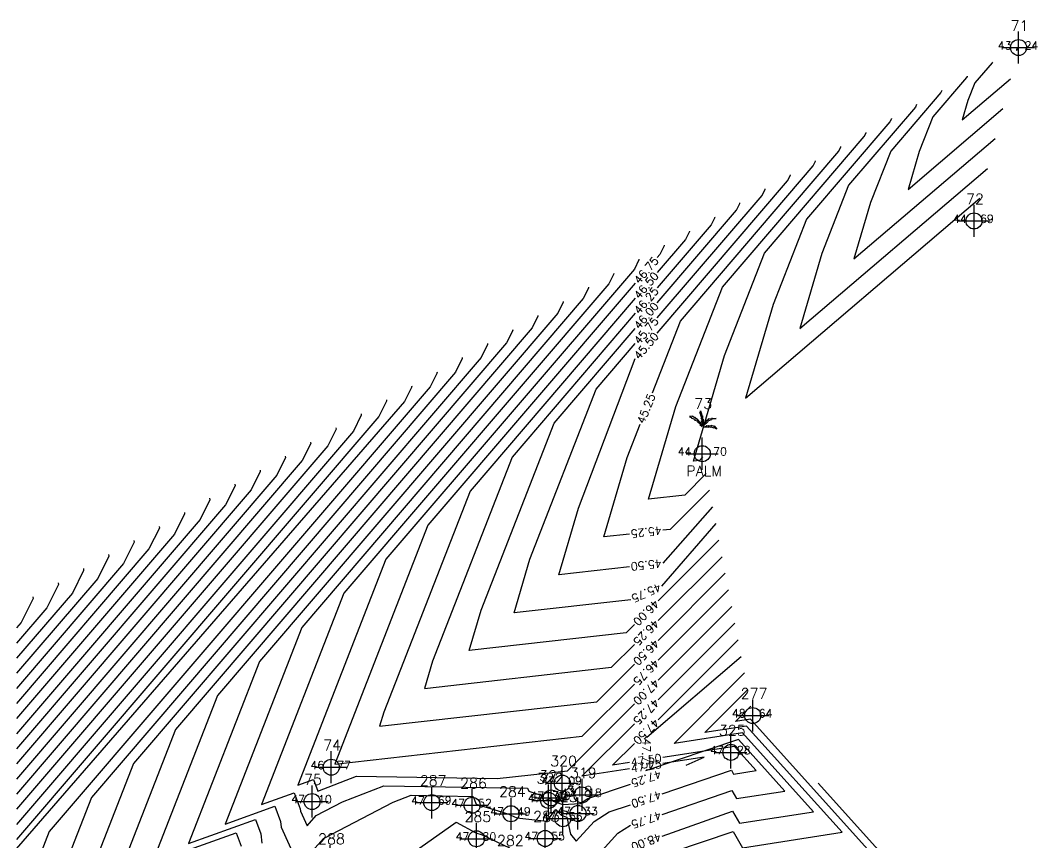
# Model space of a CAD drawing. Header units: millimetres. Extents: x 1412621 to 1412799, y 4931530 to 4931669.
# Drawn here: x 1412704.9 to 1412768.4, y 4931617.5 to 4931668.8 of the extents above; entities that cross this region are included whole.
import ezdxf
from ezdxf.enums import TextEntityAlignment as Align

# ---------------------------------------------------------------- set-up
doc = ezdxf.new("R2010")
doc.units = ezdxf.units.MM
doc.header["$PDMODE"] = 34
doc.header["$PDSIZE"] = 1
for name, color, linetype in [('CIVIL', 50, 'Continuous'), ('CIVIL-DRAW', 80, 'Continuous'), ('CIVIL-NONAME', 130, 'Continuous'), ('CIVIL-TEXT', 240, 'Continuous'), ('CIVIL-Z', 50, 'Continuous'), ('Tcontours0', 7, 'Continuous'), ('Tcontours1', 7, 'Continuous'), ('Tcontours2', 7, 'Continuous'), ('Tcontours3', 7, 'Continuous')]:
    doc.layers.add(name, color=color, linetype=linetype)
doc.styles.add('CIVILCADMAIN', font='TXT.SHX')
doc.styles.get("Standard").update_dxf_attribs({"font": 'arial.ttf'})

# ---------------------------------------------------------------- blocks, each defined once
blk = doc.blocks.new('CIVIL-ZZ')
at = {"layer": 'CIVIL-DRAW'}
blk.add_point((0, 0), dxfattribs=at)
at = {"layer": 'CIVIL-NONAME'}
blk.add_attdef('NAME', text='', height=1.8, dxfattribs=at).set_placement((0, 2.1), align=Align.CENTER)
at = {"layer": 'CIVIL-TEXT', "flags": 8}
blk.add_attdef('TEXT', text='', height=2, dxfattribs=at).set_placement((0.2, -3.3), align=Align.CENTER)
at = {"layer": 'CIVIL-Z'}
blk.add_attdef('Z1', text='', height=1.6, dxfattribs=at).set_placement((-0.75, -0.225), align=Align.RIGHT)
blk.add_attdef('Z2', (0.75, -0.225), '', height=1.6, dxfattribs=at)
blk = doc.blocks.new('CIVIL-MA')
at = {"layer": 'CIVIL-DRAW'}
for points in [[(0.009103, 3.469472), (-0.01681, 3.741746), (0.060928, 3.72878), (-0.081591, 4.117742), (0.009103, 4.091811), (-0.146372, 4.428912), (-0.068635, 4.441877), (-0.185241, 4.753047), (-0.094547, 4.727116), (-0.250023, 4.999389), (-0.146372, 4.960493), (-0.340717, 5.154974), (-0.237066, 5.129043), (-0.237066, 5.349455), (-0.159329, 5.038285), (-0.133416, 5.154974), (-0.029766, 4.649323), (0.022059, 4.727116), (0.035015, 4.260362), (0.099797, 4.325189), (0.099797, 3.767676), (0.177534, 3.793607), (0.035015, 3.521334)], [(-0.029766, 3.39168), (-0.211154, 3.923261), (-0.275935, 3.858434), (-0.586886, 4.325189), (-0.651667, 4.273327), (-0.923749, 4.532635), (-0.949662, 4.467808), (-1.247656, 4.675254), (-1.325394, 4.623393), (-1.571563, 4.675254), (-1.532694, 4.584496), (-1.597476, 4.584496), (-1.33835, 4.532635), (-1.390175, 4.467808), (-0.910793, 4.286292), (-1.001487, 4.221465), (-0.560973, 4.03995), (-0.586886, 3.975123), (-0.211154, 3.650988), (-0.301848, 3.625057), (-0.029766, 3.39168)], [(0.112753, 3.469472), (0.371879, 3.780642), (0.281185, 3.780642), (0.605092, 4.156638), (0.488485, 4.156638), (0.799436, 4.312223), (0.734654, 4.338154), (1.265862, 4.37705), (1.149255, 4.402981), (1.745244, 4.390015), (1.032649, 4.260362), (1.123343, 4.221465), (0.682829, 4.052915), (0.734654, 4.001054), (0.125709, 3.443542)], [(0.125709, 3.365749), (0.579179, 3.443542), (0.514398, 3.508369), (0.825348, 3.482438), (0.760567, 3.534299), (1.136299, 3.482438), (1.084474, 3.547265), (1.486119, 3.417611), (1.473162, 3.495403), (1.797069, 3.08051), (1.44725, 3.287957), (1.44725, 3.197199), (1.071518, 3.352784), (1.110387, 3.262026), (0.708742, 3.365749), (0.760567, 3.274991), (0.086841, 3.326853)]]:
    blk.add_lwpolyline(points, dxfattribs=at)
blk.add_point((0, 0), dxfattribs=at)
blk.add_point((0, 0), dxfattribs=at)
at = {"layer": 'CIVIL-NONAME'}
blk.add_attdef('NAME', text='', height=1.8, dxfattribs=at).set_placement((0, 5.6), align=Align.CENTER)
at = {"layer": 'CIVIL-TEXT', "flags": 8}
blk.add_attdef('TEXT', text='', height=2, dxfattribs=at).set_placement((0.2, -3), align=Align.CENTER)
at = {"layer": 'CIVIL-Z'}
blk.add_attdef('Z1', text='', height=1.6, dxfattribs=at).set_placement((-1.35, -0.225), align=Align.RIGHT)
blk.add_attdef('Z2', (1.35, -0.225), '', height=1.6, dxfattribs=at)

msp = doc.modelspace()

# ---------------------------------------------------------------- linework, layer by layer
at = {"layer": 'Tcontours0'}
for points in [[(1412747.74, 4931640.536), (1412746.402, 4931639.199), (1412744.142, 4931638.944), (1412745.851, 4931644.732), (1412748.757, 4931652.177), (1412756.021, 4931660.656), (1412756.154, 4931660.925), (1412756.151, 4931660.946)], [(1412724.617, 4931643.386), (1412724.63, 4931643.306), (1412724.117, 4931642.272), (1412704.683, 4931619.587)]]:
    msp.add_lwpolyline(points, dxfattribs=at)
at = {"layer": 'Tcontours1'}
for points in [[(1412762.458, 4931664.458), (1412762.459, 4931664.449), (1412762.402, 4931664.333), (1412759.265, 4931660.671), (1412758.01, 4931657.457), (1412756.97, 4931653.933), (1412765.792, 4931661.455)], [(1412744.683, 4931651.193), (1412749.64, 4931656.979), (1412749.849, 4931657.401), (1412749.844, 4931657.434)], [(1412743.537, 4931653.922), (1412743.544, 4931653.878), (1412743.259, 4931653.302), (1412727.741, 4931635.188), (1412722.24, 4931621.093), (1412723.218, 4931621.443), (1412723.495, 4931620.717), (1412725.9, 4931621.658), (1412734.697, 4931621.498), (1412739.082, 4931621.993), (1412743.257, 4931626.164)], [(1412737.23, 4931650.41), (1412737.239, 4931650.354), (1412736.878, 4931649.625), (1412717.233, 4931626.693), (1412713.152, 4931616.237), (1412718.383, 4931618.106), (1412718.7, 4931617.277)], [(1412743.257, 4931631.111), (1412742.742, 4931630.596), (1412732.949, 4931629.49), (1412733.692, 4931632.008), (1412738.249, 4931643.682), (1412743.317, 4931649.598)], [(1412730.924, 4931646.898), (1412730.935, 4931646.83), (1412730.498, 4931645.949), (1412706.725, 4931618.199), (1412704.064, 4931611.381)], [(1412718.31, 4931639.874), (1412718.325, 4931639.783), (1412717.736, 4931638.595), (1412704.683, 4931623.358)], [(1412712.003, 4931636.362), (1412712.02, 4931636.259), (1412711.355, 4931634.918), (1412704.683, 4931627.13)], [(1412748.538, 4931636.387), (1412744.743, 4931632.595)], [(1412705.696, 4931632.85), (1412705.715, 4931632.735), (1412704.974, 4931631.242), (1412704.683, 4931630.902)], [(1412744.743, 4931627.649), (1412749.337, 4931632.239)], [(1412744.984, 4931617.908), (1412749.387, 4931619.476), (1412749.816, 4931618.713), (1412754.44, 4931619.434), (1412750.006, 4931624.355), (1412745.736, 4931623.695), (1412750.136, 4931628.091)]]:
    msp.add_lwpolyline(points, dxfattribs=at)
at = {"layer": 'Tcontours2'}
for points in [[(1412765.611, 4931666.214), (1412765.612, 4931666.211), (1412765.592, 4931666.171), (1412764.519, 4931664.918), (1412764.09, 4931663.819), (1412763.734, 4931662.613), (1412766.752, 4931665.187)], [(1412759.304, 4931662.702), (1412759.307, 4931662.687), (1412759.211, 4931662.494), (1412754.011, 4931656.424), (1412751.931, 4931651.094), (1412750.206, 4931645.252), (1412764.832, 4931657.723)], [(1412744.683, 4931649.307), (1412752.83, 4931658.817), (1412753.002, 4931659.163), (1412752.998, 4931659.19)], [(1412746.691, 4931655.678), (1412746.697, 4931655.64), (1412746.45, 4931655.141), (1412744.683, 4931653.079)], [(1412740.384, 4931652.166), (1412740.392, 4931652.116), (1412740.069, 4931651.464), (1412722.487, 4931630.94), (1412717.696, 4931618.665), (1412720.8, 4931619.774), (1412721.162, 4931618.828), (1412721.202, 4931618.473), (1412722.296, 4931616.031), (1412723.836, 4931617.753), (1412728.201, 4931620.023), (1412729.312, 4931620.458), (1412733.188, 4931620.387), (1412733.388, 4931619.901), (1412734.745, 4931619.485), (1412735.485, 4931619.259), (1412735.552, 4931619.227), (1412735.911, 4931619.051), (1412737.784, 4931618.842), (1412738.349, 4931619.57), (1412738.679, 4931619.209), (1412739.043, 4931619.083), (1412739.271, 4931618.032), (1412739.627, 4931617.588), (1412740.747, 4931618.824), (1412741.684, 4931619.416), (1412743.006, 4931619.867)], [(1412743.317, 4931651.484), (1412732.995, 4931639.435), (1412727.613, 4931625.646), (1412727.352, 4931624.763), (1412740.912, 4931626.295), (1412743.257, 4931628.638)], [(1412734.077, 4931648.654), (1412734.087, 4931648.592), (1412733.688, 4931647.787), (1412711.979, 4931622.446), (1412708.608, 4931613.809)], [(1412742.957, 4931634.715), (1412738.545, 4931634.217), (1412739.772, 4931638.37), (1412743.317, 4931647.712)], [(1412727.77, 4931645.142), (1412727.782, 4931645.068), (1412727.307, 4931644.11), (1412704.683, 4931617.701)], [(1412721.463, 4931641.63), (1412721.477, 4931641.544), (1412720.926, 4931640.434), (1412704.683, 4931621.473)], [(1412715.157, 4931638.118), (1412715.172, 4931638.021), (1412714.545, 4931636.757), (1412704.683, 4931625.244)], [(1412748.139, 4931638.461), (1412745.043, 4931634.951)], [(1412708.85, 4931634.606), (1412708.867, 4931634.497), (1412708.165, 4931633.08), (1412704.683, 4931629.016)], [(1412744.743, 4931630.122), (1412748.938, 4931634.313)], [(1412744.743, 4931625.176), (1412749.736, 4931630.165)], [(1412745.048, 4931613.558), (1412746.605, 4931613.644), (1412745.42, 4931614.506), (1412746.68, 4931615.896), (1412746.984, 4931616.088), (1412749.459, 4931616.933), (1412750.185, 4931615.64), (1412758.02, 4931616.862), (1412750.507, 4931625.199), (1412749.573, 4931625.055), (1412750.535, 4931626.017)], [(1412742.962, 4931622.499), (1412741.899, 4931622.334), (1412743.257, 4931623.691)], [(1412744.994, 4931620.545), (1412749.316, 4931622.019), (1412749.446, 4931621.786), (1412750.859, 4931622.006), (1412749.504, 4931623.51), (1412745.038, 4931622.819)]]:
    msp.add_lwpolyline(points, dxfattribs=at)
at = {"layer": 'Tcontours3'}
for points in [[(1412767.188, 4931667.092), (1412767.188, 4931667.092), (1412767.187, 4931667.09), (1412767.146, 4931667.042), (1412767.129, 4931667), (1412767.116, 4931666.953), (1412767.232, 4931667.052)], [(1412764.035, 4931665.336), (1412764.035, 4931665.33), (1412763.997, 4931665.252), (1412761.892, 4931662.795), (1412761.05, 4931660.638), (1412760.352, 4931658.273), (1412766.272, 4931663.321)], [(1412760.881, 4931663.58), (1412760.883, 4931663.568), (1412760.806, 4931663.413), (1412756.638, 4931658.548), (1412754.971, 4931654.275), (1412753.588, 4931649.592), (1412765.312, 4931659.589)], [(1412747.54, 4931641.573), (1412747.317, 4931641.35), (1412746.94, 4931641.307), (1412748.891, 4931647.913), (1412751.384, 4931654.3), (1412757.616, 4931661.575), (1412757.731, 4931661.806), (1412757.728, 4931661.824)], [(1412744.382, 4931645.574), (1412746.13, 4931650.053), (1412754.426, 4931659.737), (1412754.578, 4931660.044), (1412754.574, 4931660.068)], [(1412744.683, 4931650.25), (1412751.235, 4931657.898), (1412751.426, 4931658.282), (1412751.421, 4931658.312)], [(1412748.267, 4931656.556), (1412748.273, 4931656.52), (1412748.045, 4931656.06), (1412744.683, 4931652.136)], [(1412745.114, 4931654.8), (1412745.121, 4931654.759), (1412744.854, 4931654.221), (1412744.683, 4931654.022)], [(1412741.961, 4931653.044), (1412741.968, 4931652.997), (1412741.664, 4931652.383), (1412725.114, 4931633.064), (1412719.968, 4931619.879), (1412722.009, 4931620.609), (1412722.393, 4931619.603), (1412722.408, 4931619.47), (1412722.819, 4931618.554), (1412723.396, 4931619.2), (1412725.033, 4931620.051), (1412727.606, 4931621.058), (1412736.581, 4931620.894), (1412736.659, 4931620.705), (1412737.474, 4931620.455), (1412737.562, 4931620.098), (1412738.024, 4931620.258), (1412738.183, 4931620.085), (1412738.781, 4931619.878), (1412739.871, 4931619.94), (1412740.359, 4931620.248), (1412743.006, 4931621.151)], [(1412743.317, 4931652.427), (1412730.368, 4931637.311), (1412724.573, 4931622.464), (1412724.554, 4931622.399), (1412739.997, 4931624.144), (1412743.257, 4931627.401)], [(1412738.807, 4931651.288), (1412738.816, 4931651.235), (1412738.474, 4931650.545), (1412719.86, 4931628.817), (1412715.424, 4931617.451), (1412719.592, 4931618.94), (1412719.931, 4931618.052), (1412719.996, 4931617.477)], [(1412743.317, 4931650.541), (1412735.622, 4931641.559), (1412730.653, 4931628.827), (1412730.15, 4931627.126), (1412741.827, 4931628.445), (1412743.257, 4931629.874)], [(1412735.654, 4931649.532), (1412735.663, 4931649.473), (1412735.283, 4931648.706), (1412714.606, 4931624.57), (1412710.88, 4931615.023)], [(1412743.04, 4931632.665), (1412735.747, 4931631.853), (1412736.732, 4931635.189), (1412740.876, 4931645.806), (1412743.317, 4931648.655)], [(1412732.5, 4931647.776), (1412732.511, 4931647.711), (1412732.093, 4931646.868), (1412709.352, 4931620.322), (1412706.336, 4931612.595)], [(1412729.347, 4931646.02), (1412729.358, 4931645.949), (1412728.902, 4931645.029), (1412704.382, 4931616.802)], [(1412726.194, 4931644.264), (1412726.206, 4931644.187), (1412725.712, 4931643.191), (1412704.683, 4931618.644)], [(1412742.957, 4931636.762), (1412741.344, 4931636.58), (1412742.812, 4931641.551), (1412743.618, 4931643.618)], [(1412723.04, 4931642.508), (1412723.053, 4931642.425), (1412722.522, 4931641.353), (1412704.683, 4931620.53)], [(1412719.887, 4931640.752), (1412719.901, 4931640.664), (1412719.331, 4931639.514), (1412704.683, 4931622.416)], [(1412747.939, 4931639.498), (1412745.487, 4931637.048), (1412745.043, 4931636.998)], [(1412716.733, 4931638.996), (1412716.748, 4931638.902), (1412716.141, 4931637.676), (1412704.683, 4931624.301)], [(1412713.58, 4931637.24), (1412713.596, 4931637.14), (1412712.95, 4931635.838), (1412704.683, 4931626.187)], [(1412748.339, 4931637.424), (1412744.96, 4931633.514)], [(1412710.426, 4931635.484), (1412710.444, 4931635.378), (1412709.76, 4931633.999), (1412704.683, 4931628.073)], [(1412744.743, 4931631.358), (1412748.738, 4931635.35)], [(1412707.273, 4931633.728), (1412707.291, 4931633.616), (1412706.569, 4931632.161), (1412704.683, 4931629.959)], [(1412744.743, 4931628.885), (1412749.137, 4931633.276)], [(1412744.743, 4931626.412), (1412749.537, 4931631.202)], [(1412744.037, 4931624.092), (1412749.936, 4931629.128)], [(1412744.947, 4931614.411), (1412745.197, 4931616.628), (1412745.659, 4931616.92), (1412749.423, 4931618.204), (1412750, 4931617.177), (1412756.23, 4931618.148), (1412750.256, 4931624.777), (1412747.654, 4931624.375), (1412750.335, 4931627.054)], [(1412742.962, 4931622.115), (1412739.981, 4931621.654), (1412743.257, 4931624.928)], [(1412744.994, 4931619.261), (1412749.351, 4931620.747), (1412749.631, 4931620.25), (1412752.65, 4931620.72), (1412749.755, 4931623.932), (1412743.963, 4931621.993)], [(1412746.495, 4931622.341), (1412747.621, 4931622.835), (1412745.038, 4931622.436)], [(1412745.048, 4931613.101), (1412749.168, 4931613.328), (1412747.56, 4931614.498), (1412748.163, 4931615.164), (1412748.309, 4931615.256), (1412749.495, 4931615.661), (1412750.085, 4931614.61), (1412749.902, 4931613.762), (1412754.016, 4931614.673), (1412759.811, 4931615.576), (1412754.725, 4931621.219)], [(1412727.73, 4931615.685), (1412732.13, 4931618.771), (1412733.349, 4931618.119), (1412733.745, 4931617.997), (1412735.466, 4931617.169)], [(1412739.463, 4931615.038), (1412742.23, 4931618.092), (1412743.006, 4931618.583)]]:
    msp.add_lwpolyline(points, dxfattribs=at)

# ---------------------------------------------------------------- block references
at = {"layer": 'CIVIL'}
ref = msp.add_blockref('CIVIL-ZZ', (1412767.251, 4931667.127, 43.24), dxfattribs=dict(at, xscale=0.5, yscale=0.5))
ref.add_attrib('Z2', '24', (1412767.626, 4931667.014, 43.24), dxfattribs={"layer": 'CIVIL-Z', "height": 0.5, "style": 'CIVILCADMAIN'})
ref.add_attrib('Z1', '43', (1412765.951, 4931667.014, 43.24), dxfattribs={"layer": 'CIVIL-Z', "height": 0.5, "style": 'CIVILCADMAIN'})
ref.add_attrib('NAME', '71', (1412766.751, 4931668.177, 43.24), dxfattribs={"layer": 'CIVIL-NONAME', "height": 0.65, "style": 'CIVILCADMAIN'})
ref = msp.add_blockref('CIVIL-ZZ', (1412764.467, 4931656.305, 44.69), dxfattribs=dict(at, xscale=0.5, yscale=0.5))
ref.add_attrib('Z2', '69', (1412764.842, 4931656.192, 44.69), dxfattribs={"layer": 'CIVIL-Z', "height": 0.5, "style": 'CIVILCADMAIN'})
ref.add_attrib('Z1', '44', (1412763.167, 4931656.192, 44.69), dxfattribs={"layer": 'CIVIL-Z', "height": 0.5, "style": 'CIVILCADMAIN'})
ref.add_attrib('NAME', '72', (1412763.967, 4931657.355, 44.69), dxfattribs={"layer": 'CIVIL-NONAME', "height": 0.65, "style": 'CIVILCADMAIN'})
ref = msp.add_blockref('CIVIL-MA', (1412747.5, 4931641.78, 44.7), dxfattribs=dict(at, xscale=0.5, yscale=0.5))
ref.add_attrib('Z2', '70', (1412748.175, 4931641.668, 44.7), dxfattribs={"layer": 'CIVIL-Z', "height": 0.5, "style": 'CIVILCADMAIN'})
ref.add_attrib('Z1', '44', (1412745.96, 4931641.668, 44.7), dxfattribs={"layer": 'CIVIL-Z', "height": 0.5, "style": 'CIVILCADMAIN'})
ref.add_attrib('NAME', '73', (1412747, 4931644.58, 44.7), dxfattribs={"layer": 'CIVIL-NONAME', "height": 0.65, "style": 'CIVILCADMAIN'})
ref.add_attrib('TEXT', 'PALM', (1412746.5, 4931640.38, 44.7), dxfattribs={"layer": 'CIVIL-TEXT', "height": 0.65, "style": 'CIVILCADMAIN'})
ref = msp.add_blockref('CIVIL-ZZ', (1412750.647, 4931625.436, 48.64), dxfattribs=dict(at, xscale=0.5, yscale=0.5))
ref.add_attrib('Z2', '64', (1412751.022, 4931625.323, 48.64), dxfattribs={"layer": 'CIVIL-Z', "height": 0.5, "style": 'CIVILCADMAIN'})
ref.add_attrib('Z1', '48', (1412749.347, 4931625.323, 48.64), dxfattribs={"layer": 'CIVIL-Z', "height": 0.5, "style": 'CIVILCADMAIN'})
ref.add_attrib('NAME', '277', (1412749.897, 4931626.486, 48.64), dxfattribs={"layer": 'CIVIL-NONAME', "height": 0.65, "style": 'CIVILCADMAIN'})
ref = msp.add_blockref('CIVIL-ZZ', (1412749.284, 4931623.138, 47.28), dxfattribs=dict(at, xscale=0.5, yscale=0.5))
ref.add_attrib('Z2', '28', (1412749.659, 4931623.026, 47.28), dxfattribs={"layer": 'CIVIL-Z', "height": 0.5, "style": 'CIVILCADMAIN'})
ref.add_attrib('Z1', '47', (1412747.984, 4931623.026, 47.28), dxfattribs={"layer": 'CIVIL-Z', "height": 0.5, "style": 'CIVILCADMAIN'})
ref.add_attrib('NAME', '325', (1412748.534, 4931624.188, 47.28), dxfattribs={"layer": 'CIVIL-NONAME', "height": 0.65, "style": 'CIVILCADMAIN'})
ref = msp.add_blockref('CIVIL-ZZ', (1412724.33, 4931622.21, 46.77), dxfattribs=dict(at, xscale=0.5, yscale=0.5))
ref.add_attrib('Z2', '77', (1412724.705, 4931622.098, 46.77), dxfattribs={"layer": 'CIVIL-Z', "height": 0.5, "style": 'CIVILCADMAIN'})
ref.add_attrib('Z1', '46', (1412723.03, 4931622.098, 46.77), dxfattribs={"layer": 'CIVIL-Z', "height": 0.5, "style": 'CIVILCADMAIN'})
ref.add_attrib('NAME', '74', (1412723.83, 4931623.26, 46.77), dxfattribs={"layer": 'CIVIL-NONAME', "height": 0.65, "style": 'CIVILCADMAIN'})
ref = msp.add_blockref('CIVIL-ZZ', (1412738.753, 4931621.219, 47.09), dxfattribs=dict(at, xscale=0.5, yscale=0.5))
ref.add_attrib('Z2', '09', (1412739.128, 4931621.106, 47.09), dxfattribs={"layer": 'CIVIL-Z', "height": 0.5, "style": 'CIVILCADMAIN'})
ref.add_attrib('Z1', '47', (1412737.453, 4931621.106, 47.09), dxfattribs={"layer": 'CIVIL-Z', "height": 0.5, "style": 'CIVILCADMAIN'})
ref.add_attrib('NAME', '320', (1412738.003, 4931622.269, 47.09), dxfattribs={"layer": 'CIVIL-NONAME', "height": 0.65, "style": 'CIVILCADMAIN'})
ref = msp.add_blockref('CIVIL-ZZ', (1412738.064, 4931620.295, 47.19), dxfattribs=dict(at, xscale=0.5, yscale=0.5))
ref.add_attrib('Z2', '19', (1412738.439, 4931620.183, 47.19), dxfattribs={"layer": 'CIVIL-Z', "height": 0.5, "style": 'CIVILCADMAIN'})
ref.add_attrib('Z1', '47', (1412736.764, 4931620.183, 47.19), dxfattribs={"layer": 'CIVIL-Z', "height": 0.5, "style": 'CIVILCADMAIN'})
ref.add_attrib('NAME', '321', (1412737.314, 4931621.345, 47.19), dxfattribs={"layer": 'CIVIL-NONAME', "height": 0.65, "style": 'CIVILCADMAIN'})
ref = msp.add_blockref('CIVIL-ZZ', (1412739.988, 4931620.481, 47.18), dxfattribs=dict(at, xscale=0.5, yscale=0.5))
ref.add_attrib('Z2', '18', (1412740.363, 4931620.368, 47.18), dxfattribs={"layer": 'CIVIL-Z', "height": 0.5, "style": 'CIVILCADMAIN'})
ref.add_attrib('Z1', '47', (1412738.688, 4931620.368, 47.18), dxfattribs={"layer": 'CIVIL-Z', "height": 0.5, "style": 'CIVILCADMAIN'})
ref.add_attrib('NAME', '319', (1412739.238, 4931621.531, 47.18), dxfattribs={"layer": 'CIVIL-NONAME', "height": 0.65, "style": 'CIVILCADMAIN'})
ref = msp.add_blockref('CIVIL-ZZ', (1412723.132, 4931620.068, 47.1), dxfattribs=dict(at, xscale=0.5, yscale=0.5))
ref.add_attrib('Z2', '10', (1412723.507, 4931619.956, 47.1), dxfattribs={"layer": 'CIVIL-Z', "height": 0.5, "style": 'CIVILCADMAIN'})
ref.add_attrib('Z1', '47', (1412721.832, 4931619.956, 47.1), dxfattribs={"layer": 'CIVIL-Z', "height": 0.5, "style": 'CIVILCADMAIN'})
ref.add_attrib('NAME', '75', (1412722.632, 4931621.118, 47.1), dxfattribs={"layer": 'CIVIL-NONAME', "height": 0.65, "style": 'CIVILCADMAIN'})
ref = msp.add_blockref('CIVIL-ZZ', (1412730.609, 4931620.002, 47.69), dxfattribs=dict(at, xscale=0.5, yscale=0.5))
ref.add_attrib('Z2', '69', (1412730.984, 4931619.889, 47.69), dxfattribs={"layer": 'CIVIL-Z', "height": 0.5, "style": 'CIVILCADMAIN'})
ref.add_attrib('Z1', '47', (1412729.309, 4931619.889, 47.69), dxfattribs={"layer": 'CIVIL-Z', "height": 0.5, "style": 'CIVILCADMAIN'})
ref.add_attrib('NAME', '287', (1412729.859, 4931621.052, 47.69), dxfattribs={"layer": 'CIVIL-NONAME', "height": 0.65, "style": 'CIVILCADMAIN'})
ref = msp.add_blockref('CIVIL-ZZ', (1412733.126, 4931619.837, 47.52), dxfattribs=dict(at, xscale=0.5, yscale=0.5))
ref.add_attrib('Z2', '52', (1412733.501, 4931619.724, 47.52), dxfattribs={"layer": 'CIVIL-Z', "height": 0.5, "style": 'CIVILCADMAIN'})
ref.add_attrib('Z1', '47', (1412731.826, 4931619.724, 47.52), dxfattribs={"layer": 'CIVIL-Z', "height": 0.5, "style": 'CIVILCADMAIN'})
ref.add_attrib('NAME', '286', (1412732.376, 4931620.887, 47.52), dxfattribs={"layer": 'CIVIL-NONAME', "height": 0.65, "style": 'CIVILCADMAIN'})
ref = msp.add_blockref('CIVIL-ZZ', (1412737.899, 4931620.14, 47.44), dxfattribs=dict(at, xscale=0.5, yscale=0.5))
ref.add_attrib('Z2', '44', (1412738.274, 4931620.027, 47.44), dxfattribs={"layer": 'CIVIL-Z', "height": 0.5, "style": 'CIVILCADMAIN'})
ref.add_attrib('Z1', '47', (1412736.599, 4931620.027, 47.44), dxfattribs={"layer": 'CIVIL-Z', "height": 0.5, "style": 'CIVILCADMAIN'})
ref.add_attrib('NAME', '322', (1412737.149, 4931621.19, 47.44), dxfattribs={"layer": 'CIVIL-NONAME', "height": 0.65, "style": 'CIVILCADMAIN'})
ref = msp.add_blockref('CIVIL-ZZ', (1412735.555, 4931619.309, 47.49), dxfattribs=dict(at, xscale=0.5, yscale=0.5))
ref.add_attrib('Z2', '49', (1412735.93, 4931619.196, 47.49), dxfattribs={"layer": 'CIVIL-Z', "height": 0.5, "style": 'CIVILCADMAIN'})
ref.add_attrib('Z1', '47', (1412734.255, 4931619.196, 47.49), dxfattribs={"layer": 'CIVIL-Z', "height": 0.5, "style": 'CIVILCADMAIN'})
ref.add_attrib('NAME', '284', (1412734.805, 4931620.359, 47.49), dxfattribs={"layer": 'CIVIL-NONAME', "height": 0.65, "style": 'CIVILCADMAIN'})
ref = msp.add_blockref('CIVIL-ZZ', (1412739.738, 4931619.322, 47.33), dxfattribs=dict(at, xscale=0.5, yscale=0.5))
ref.add_attrib('Z2', '33', (1412740.113, 4931619.209, 47.33), dxfattribs={"layer": 'CIVIL-Z', "height": 0.5, "style": 'CIVILCADMAIN'})
ref.add_attrib('Z1', '47', (1412738.438, 4931619.209, 47.33), dxfattribs={"layer": 'CIVIL-Z', "height": 0.5, "style": 'CIVILCADMAIN'})
ref.add_attrib('NAME', '318', (1412738.988, 4931620.372, 47.33), dxfattribs={"layer": 'CIVIL-NONAME', "height": 0.65, "style": 'CIVILCADMAIN'})
ref = msp.add_blockref('CIVIL-ZZ', (1412738.798, 4931618.999, 47.56), dxfattribs=dict(at, xscale=0.5, yscale=0.5))
ref.add_attrib('Z2', '56', (1412739.173, 4931618.887, 47.56), dxfattribs={"layer": 'CIVIL-Z', "height": 0.5, "style": 'CIVILCADMAIN'})
ref.add_attrib('Z1', '47', (1412737.498, 4931618.887, 47.56), dxfattribs={"layer": 'CIVIL-Z', "height": 0.5, "style": 'CIVILCADMAIN'})
ref.add_attrib('NAME', '323', (1412738.048, 4931620.049, 47.56), dxfattribs={"layer": 'CIVIL-NONAME', "height": 0.65, "style": 'CIVILCADMAIN'})
ref = msp.add_blockref('CIVIL-ZZ', (1412737.689, 4931617.761, 47.55), dxfattribs=dict(at, xscale=0.5, yscale=0.5))
ref.add_attrib('Z2', '55', (1412738.064, 4931617.649, 47.55), dxfattribs={"layer": 'CIVIL-Z', "height": 0.5, "style": 'CIVILCADMAIN'})
ref.add_attrib('Z1', '47', (1412736.389, 4931617.649, 47.55), dxfattribs={"layer": 'CIVIL-Z', "height": 0.5, "style": 'CIVILCADMAIN'})
ref.add_attrib('NAME', '283', (1412736.939, 4931618.811, 47.55), dxfattribs={"layer": 'CIVIL-NONAME', "height": 0.65, "style": 'CIVILCADMAIN'})
ref = msp.add_blockref('CIVIL-ZZ', (1412733.397, 4931617.745, 47.8), dxfattribs=dict(at, xscale=0.5, yscale=0.5))
ref.add_attrib('Z2', '80', (1412733.772, 4931617.633, 47.8), dxfattribs={"layer": 'CIVIL-Z', "height": 0.5, "style": 'CIVILCADMAIN'})
ref.add_attrib('Z1', '47', (1412732.097, 4931617.633, 47.8), dxfattribs={"layer": 'CIVIL-Z', "height": 0.5, "style": 'CIVILCADMAIN'})
ref.add_attrib('NAME', '285', (1412732.647, 4931618.795, 47.8), dxfattribs={"layer": 'CIVIL-NONAME', "height": 0.65, "style": 'CIVILCADMAIN'})
ref = msp.add_blockref('CIVIL-ZZ', (1412724.258, 4931616.364, 47.74), dxfattribs=dict(at, xscale=0.5, yscale=0.5))
ref.add_attrib('Z2', '74', (1412724.633, 4931616.252, 47.74), dxfattribs={"layer": 'CIVIL-Z', "height": 0.5, "style": 'CIVILCADMAIN'})
ref.add_attrib('Z1', '47', (1412722.958, 4931616.252, 47.74), dxfattribs={"layer": 'CIVIL-Z', "height": 0.5, "style": 'CIVILCADMAIN'})
ref.add_attrib('NAME', '288', (1412723.508, 4931617.414, 47.74), dxfattribs={"layer": 'CIVIL-NONAME', "height": 0.65, "style": 'CIVILCADMAIN'})
ref = msp.add_blockref('CIVIL-ZZ', (1412735.429, 4931616.263, 47.86), dxfattribs=dict(at, xscale=0.5, yscale=0.5))
ref.add_attrib('Z2', '86', (1412735.804, 4931616.151, 47.86), dxfattribs={"layer": 'CIVIL-Z', "height": 0.5, "style": 'CIVILCADMAIN'})
ref.add_attrib('Z1', '47', (1412734.129, 4931616.151, 47.86), dxfattribs={"layer": 'CIVIL-Z', "height": 0.5, "style": 'CIVILCADMAIN'})
ref.add_attrib('NAME', '282', (1412734.679, 4931617.313, 47.86), dxfattribs={"layer": 'CIVIL-NONAME', "height": 0.65, "style": 'CIVILCADMAIN'})

# ---------------------------------------------------------------- texts
at = {"layer": 'Tcontours1', "style": 'CIVILCADMAIN'}
for s, rotation, p in [('46.00', 49.4144, (1412744, 4931650.395, 46)), ('46.00', 224.9752, (1412744, 4931631.853, 46)), ('47.00', 224.9752, (1412744, 4931626.907, 47)), ('48.00', 200.4467, (1412744, 4931617.541, 48))]:
    msp.add_text(s, height=0.5, rotation=rotation, dxfattribs=at).set_placement(p, align=Align.MIDDLE_CENTER)
at = {"layer": 'Tcontours2', "style": 'CIVILCADMAIN'}
for s, rotation, p in [('46.50', 49.4144, (1412744, 4931652.281, 46.5)), ('45.50', 49.4144, (1412744, 4931648.51, 45.5)), ('45.50', 186.4463, (1412744, 4931634.833, 45.5)), ('46.50', 224.9752, (1412744, 4931629.38, 46.5)), ('47.50', 224.9752, (1412744, 4931624.433, 47.5)), ('47.50', 8.78459, (1412744, 4931622.659, 47.5)), ('47.50', 198.8327, (1412744, 4931620.206, 47.5))]:
    msp.add_text(s, height=0.5, rotation=rotation, dxfattribs=at).set_placement(p, align=Align.MIDDLE_CENTER)
at = {"layer": 'Tcontours3', "style": 'CIVILCADMAIN'}
for s, rotation, p in [('46.75', 49.4144, (1412744, 4931653.224, 46.75)), ('46.25', 49.4144, (1412744, 4931651.338, 46.25)), ('45.75', 49.4144, (1412744, 4931649.453, 45.75)), ('45.25', 68.67904, (1412744, 4931644.596, 45.25)), ('45.25', 186.4463, (1412744, 4931636.88, 45.25)), ('45.75', 203.8671, (1412744, 4931633.089, 45.75)), ('46.25', 224.9752, (1412744, 4931630.616, 46.25)), ('46.75', 224.9752, (1412744, 4931628.143, 46.75)), ('47.25', 224.9752, (1412744, 4931625.67, 47.25)), ('47.75', 268.0038, (1412744, 4931623.043, 47.75)), ('47.25', 8.78459, (1412744, 4931622.275, 47.25)), ('47.25', 198.8327, (1412744, 4931621.49, 47.25)), ('47.75', 198.8327, (1412744, 4931618.922, 47.75))]:
    msp.add_text(s, height=0.5, rotation=rotation, dxfattribs=at).set_placement(p, align=Align.MIDDLE_CENTER)

doc.saveas('drawing.dxf')
